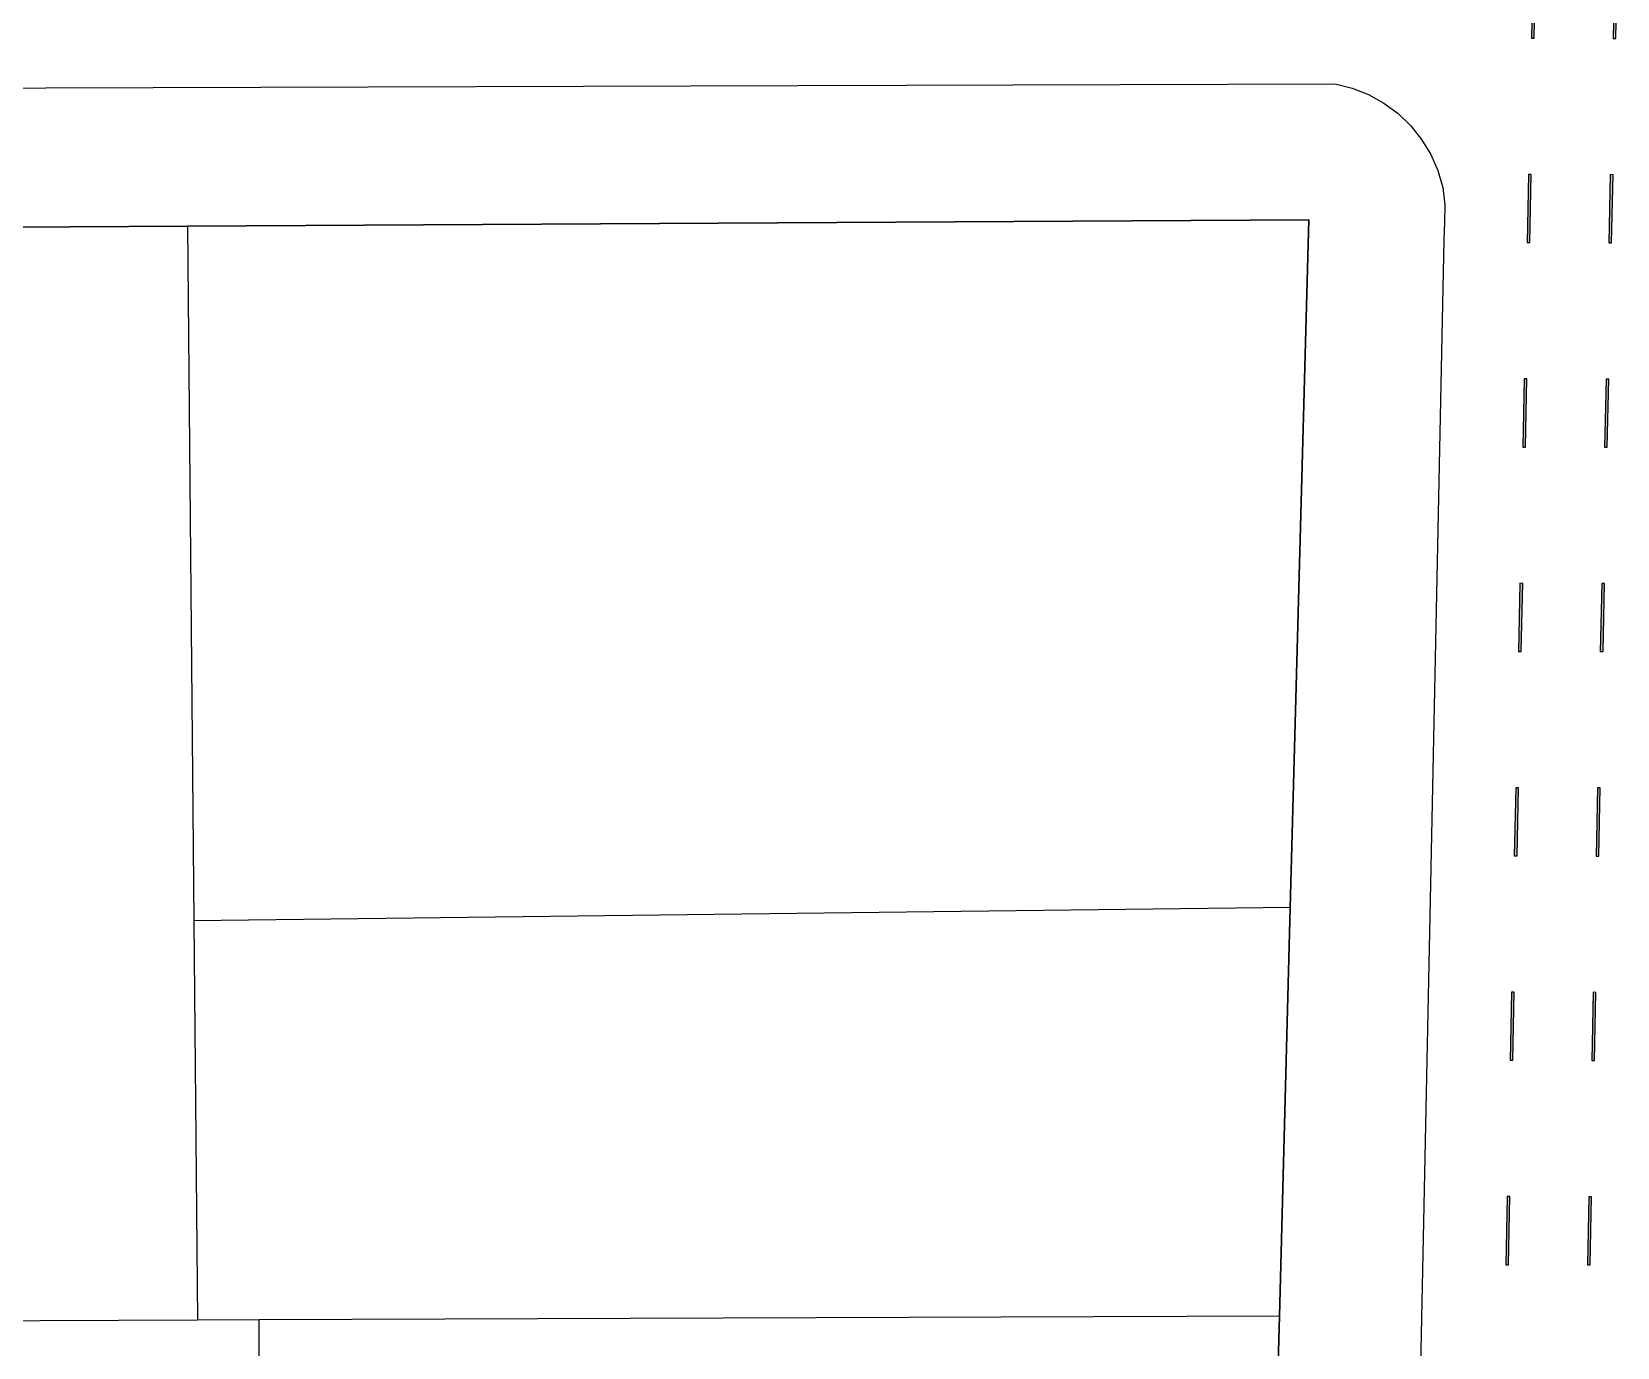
# Model space of a CAD drawing. Header units: metres. Extents: x 668617 to 675126, y 2286318 to 2293677.
# Drawn here: x 669344 to 669402.1, y 2287264.3 to 2287312.6 of the extents above; entities that cross this region are included whole.
import ezdxf

# ---------------------------------------------------------------- set-up
doc = ezdxf.new("R2010")
doc.units = ezdxf.units.M
doc.header["$MEASUREMENT"] = 0
for name, color, linetype in [('DMTG-PB-BANQUETAS', 251, 'Continuous'), ('DMTG-PB-LOTIFICACION', 253, 'Continuous'), ('DMTG-PB-MANZANAS', 251, 'Continuous'), ('DMTG-SH-LINEA DISCONTINUA', 252, 'Continuous')]:
    doc.layers.add(name, color=color, linetype=linetype)

# ---------------------------------------------------------------- blocks, each defined once
blk = doc.blocks.new('*U30')
for points in [[(35, -0.05), (37.5, -0.05), (37.5, 0.05), (35, 0.05)], [(42.5, -0.05), (45, -0.05), (45, 0.05), (42.5, 0.05)], [(50, -0.05), (52.5, -0.05), (52.5, 0.05), (50, 0.05)], [(57.5, -0.05), (60, -0.05), (60, 0.05), (57.5, 0.05)], [(65, -0.05), (67.5, -0.05), (67.5, 0.05), (65, 0.05)], [(72.5, -0.05), (75, -0.05), (75, 0.05), (72.5, 0.05)], [(80, -0.05), (82.5, -0.05), (82.5, 0.05), (80, 0.05)]]:
    blk.add_hatch(color=252).paths.add_polyline_path(points)
for points in [[(35, -0.05), (37.5, -0.05), (37.5, 0.05), (35, 0.05)], [(42.5, -0.05), (45, -0.05), (45, 0.05), (42.5, 0.05)], [(50, -0.05), (52.5, -0.05), (52.5, 0.05), (50, 0.05)], [(57.5, -0.05), (60, -0.05), (60, 0.05), (57.5, 0.05)], [(65, -0.05), (67.5, -0.05), (67.5, 0.05), (65, 0.05)], [(72.5, -0.05), (75, -0.05), (75, 0.05), (72.5, 0.05)], [(80, -0.05), (82.5, -0.05), (82.5, 0.05), (80, 0.05)]]:
    blk.add_lwpolyline(points, close=True)

msp = doc.modelspace()

# ---------------------------------------------------------------- linework, layer by layer
at = {"layer": 'DMTG-PB-BANQUETAS', "flags": 128}
msp.add_lwpolyline([(669293.21357, 2287310.38217), (669391.78449, 2287310.68462), (669392.41034, 2287310.52699), (669393.00961, 2287310.28956), (669393.57331, 2287309.97639), (669394.09149, 2287309.59256), (669394.5562, 2287309.14511), (669394.95849, 2287308.64013), (669395.29242, 2287308.08865), (669395.55107, 2287307.49773), (669395.7325, 2287306.87837), (669395.81123, 2287306.24204), (669395.79807, 2287305.61296), (669395.77731, 2287304.95499), (669394.12934, 2287225.85153)], dxfattribs=at)
at = {"layer": 'DMTG-PB-LOTIFICACION', "flags": 128}
for points in [[(669349.67599, 2287305.46314), (669390.81562, 2287305.69797)], [(669390.81562, 2287305.69797), (669390.13361, 2287280.46392)], [(669341.0261, 2287305.40639), (669349.67599, 2287305.46314)], [(669349.67599, 2287305.46314), (669349.90568, 2287279.98297)], [(669390.13361, 2287280.46392), (669349.90568, 2287279.98297)], [(669349.90568, 2287279.98297), (669350.03775, 2287265.33286)], [(669390.13361, 2287280.46392), (669389.73773, 2287265.48156)], [(669389.73773, 2287265.48156), (669352.30775, 2287265.34137)], [(669389.73773, 2287265.48156), (669389.41763, 2287253.81968)], [(669350.03775, 2287265.33286), (669341.34777, 2287265.29594)], [(669352.30775, 2287265.34137), (669350.03775, 2287265.33286)], [(669352.35687, 2287253.8622), (669352.30775, 2287265.34137)]]:
    msp.add_lwpolyline(points, dxfattribs=at)
at = {"layer": 'DMTG-PB-MANZANAS', "flags": 128}
msp.add_lwpolyline([(669390.81562, 2287305.69797), (669349.67599, 2287305.46314), (669341.0261, 2287305.40639), (669332.36621, 2287305.34959), (669295.81661, 2287305.12427), (669292.29006, 2287301.96914), (669292.38132, 2287285.31878), (669292.429, 2287274.17848), (669292.48773, 2287265.12831), (669292.573, 2287249.87799), (669292.71026, 2287224.81743), (669307.52004, 2287224.92037), (669319.95984, 2287225.01323), (669332.11968, 2287225.0949), (669352.51937, 2287225.24159), (669388.65893, 2287225.47517), (669389.10805, 2287242.03783), (669389.41763, 2287253.81968), (669389.73773, 2287265.48156), (669390.13361, 2287280.46392)], close=True, dxfattribs=at)

# ---------------------------------------------------------------- block references
at = {"layer": 'DMTG-SH-LINEA DISCONTINUA', "rotation": 88.80146809039516}
for p in [(669397.36189, 2287232.37292, 0.00001), (669400.36188, 2287232.36655, 0.00001)]:
    msp.add_blockref('*U30', p, dxfattribs=at)

doc.saveas('drawing.dxf')
